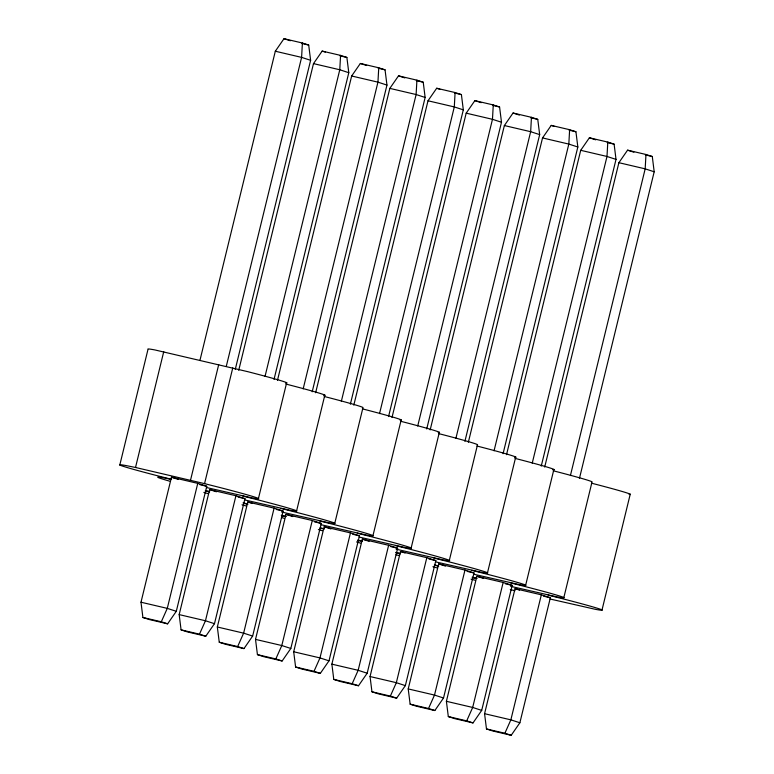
<?xml version="1.0" encoding="UTF-8"?>
<svg xmlns="http://www.w3.org/2000/svg" width="774" height="774" viewBox="0 0 774 774"><rect width="100%" height="100%" fill="white"/><g stroke="black" fill="none" stroke-linecap="round" stroke-linejoin="round"><path stroke-width="1.16" d="M199.973 360.278L275.312 51.229L283.99 38.7L302.392 43.005L301.599 57.382L226.26 366.431M238.721 370.33L313.489 63.613L322.168 51.084L340.57 55.389L339.776 69.766L265.008 376.483M277.46 380.373L351.657 75.997L360.345 63.468L378.747 67.783L377.944 82.15L303.176 388.867M315.637 392.757L389.835 88.381L398.513 75.852L416.915 80.167L416.122 94.534L341.353 401.251M353.815 405.141L428.012 100.775L436.691 88.246L455.093 92.551L454.299 106.928L379.531 413.635M391.992 417.525L466.19 113.159L474.868 100.63L493.27 104.935L492.477 119.312L417.708 426.019M430.17 429.909L504.367 125.543L513.046 113.014L531.448 117.319L530.654 131.696L455.886 438.403M468.338 442.293L542.535 137.927L551.223 125.398L569.625 129.703L568.822 144.08L494.054 450.797M506.515 454.686L580.713 150.311L589.391 137.782L607.793 142.087L607 156.464L532.231 463.181M544.693 467.07L618.89 162.695L627.569 150.166L645.971 154.481L645.177 168.848L570.409 475.565M119.806 464.99L148.028 349.238A71.508 1.867 13.7 0 1 154.926 349.945L247.864 371.694A71.508 1.867 13.7 0 1 285.529 382.975M171.364 479.27L158.593 476.039A71.508 1.867 13.7 0 1 126.704 465.696L135.518 467.477L163.73 351.715M140.994 602.22L171.47 477.21L197.757 483.363L206.774 486.285L176.298 611.305L167.619 623.834L149.218 619.519L142.9 617.478L140.994 602.22L167.281 608.374L176.298 611.305M190.491 480.344L218.713 364.593M197.757 483.363L167.281 608.374L161.302 621.783L142.9 617.478M135.518 467.477L204.549 483.634L232.771 367.882M235.277 369.362L310.616 60.304L308.7 45.056L302.392 43.005M179.171 614.604L209.638 489.594L235.935 495.747L244.952 498.669L214.475 623.689L205.787 636.218L187.385 631.913L181.077 629.862L179.171 614.604L205.458 620.758L214.475 623.689M235.935 495.747L205.458 620.758L199.479 634.167L181.077 629.862M274.025 379.405L348.793 72.698L346.878 57.44L340.57 55.389M217.339 626.998L247.815 501.978L274.102 508.131L283.12 511.053L252.643 636.073L243.965 648.602L225.563 644.297L219.255 642.246L217.339 626.998L243.626 633.151L252.643 636.073M258.439 498.495L286.651 382.743M274.102 508.131L243.626 633.151L237.657 646.551L219.255 642.246M312.193 391.789L386.961 85.082L385.055 69.824L378.747 67.783M255.517 639.382L285.993 514.362L312.28 520.515L321.297 523.447L290.821 648.457L282.142 660.986L263.741 656.681L257.432 654.63L255.517 639.382L281.804 645.535L290.821 648.457M296.606 510.888L324.828 395.127M312.28 520.515L281.804 645.535L275.825 658.935L257.432 654.63M350.37 404.173L425.139 97.466L423.233 82.208L416.915 80.167M293.694 651.766L324.171 526.746L350.458 532.899L359.475 535.831L328.998 660.841L320.32 673.37L301.918 669.065L295.6 667.014L293.694 651.766L319.981 657.919L328.998 660.841M334.784 523.272L363.006 407.511A71.508 1.867 13.7 0 0 324.219 396.472M350.458 532.899L319.981 657.919L314.002 671.329L295.6 667.014M388.548 416.557L463.316 109.85L461.41 94.602L455.093 92.551M331.872 664.15L362.348 539.139L388.635 545.293L397.652 548.215L367.176 673.225L358.497 685.754L340.096 681.449L333.778 679.398L331.872 664.15L358.159 670.303L367.176 673.225M372.962 535.656L401.184 419.905M388.635 545.293L358.159 670.303L352.18 683.713L333.778 679.398M426.726 428.951L501.494 122.234L499.578 106.986L493.27 104.935M370.049 676.534L400.516 551.523L426.813 557.677L435.83 560.599L405.353 685.619L396.665 698.148L378.263 693.833L371.955 691.792L370.049 676.534L396.336 682.687L405.353 685.619M411.139 548.04L439.351 432.289M426.813 557.677L396.336 682.687L390.357 696.097L371.955 691.792M464.903 441.335L539.671 134.618L537.756 119.37L531.448 117.319M408.217 688.918L438.694 563.907L464.981 570.061L473.998 572.983L443.521 698.003L434.843 710.532L416.441 706.217L410.133 704.176L408.217 688.918L434.504 695.071L443.521 698.003M449.317 560.424L477.529 444.673A71.508 1.867 13.7 0 0 438.742 433.624M464.981 570.061L434.504 695.071L428.535 708.481L410.133 704.176M503.071 453.719L577.839 147.002L575.933 131.754L569.625 129.703M446.395 701.302L476.871 576.291L503.158 582.445L512.175 585.367L481.699 710.387L473.02 722.916L454.619 718.611L448.31 716.56L446.395 701.302L472.682 707.455L481.699 710.387M487.485 572.808L515.707 457.057M503.158 582.445L472.682 707.455L466.703 720.865L448.31 716.56M541.249 466.103L616.017 159.396L614.111 144.138L607.793 142.087M484.572 713.696L515.049 588.675L541.336 594.829L550.353 597.76L519.876 722.771L511.198 735.3L492.796 730.995L486.478 728.944L484.572 713.696L510.859 719.849L519.876 722.771M525.662 585.202L553.884 469.441M541.336 594.829L510.859 719.849L504.88 733.249L486.478 728.944M579.426 478.487L654.194 171.78L652.289 156.522L645.971 154.481M563.84 597.586L592.062 481.825A71.508 1.867 13.7 0 0 553.275 470.786M602.017 609.97L630.23 494.218M171.489 479.416L164.881 478.08A71.508 1.867 13.7 0 0 169.651 481.167M206.445 487.523L251.531 497.798A71.508 1.867 13.7 0 0 219.652 487.456L204.549 483.634M205.265 490.909L209.667 491.8M244.623 499.907L289.708 510.182A71.508 1.867 13.7 0 0 257.819 499.84L242.726 496.018M243.433 503.294L247.835 504.184M281.62 512.02L327.886 522.566A71.508 1.867 13.7 0 0 295.997 512.224L280.904 508.402M281.61 515.687L286.012 516.568M320.968 524.685L366.054 534.95A71.508 1.867 13.7 0 0 334.174 524.608L319.072 520.786M319.788 528.071L324.19 528.961M359.146 537.069L404.231 547.334A71.508 1.867 13.7 0 0 372.352 536.992L357.249 533.18M357.965 540.455L362.367 541.345M396.153 549.182L442.409 559.728A71.508 1.867 13.7 0 0 410.53 549.376L395.427 545.564M396.143 552.839L400.545 553.729M435.501 561.837L480.586 572.112A71.508 1.867 13.7 0 0 448.697 561.769L433.604 557.948M434.311 565.223L438.713 566.113M473.669 574.221L518.764 584.496A71.508 1.867 13.7 0 0 486.875 574.153L471.782 570.332M472.488 577.607L476.89 578.497M510.676 586.334L556.932 596.88A71.508 1.867 13.7 0 0 525.053 586.537L509.95 582.716M301.802 43.441L308.7 45.056M339.979 55.825L346.878 57.44M378.157 68.209L385.055 69.824M416.335 80.593L423.233 82.208M454.502 92.986L461.41 94.602M275.312 51.229L301.599 57.382L310.616 60.304M492.68 105.37L499.578 106.986M313.489 63.613L339.776 69.766L348.793 72.698M530.858 117.754L537.756 119.37M351.657 75.997L377.944 82.15L386.961 85.082M569.035 130.138L575.933 131.754M389.835 88.381L416.122 94.534L425.139 97.466M607.213 142.522L614.111 144.138M428.012 100.775L454.299 106.928L463.316 109.85M645.381 154.906L652.289 156.522M466.19 113.159L492.477 119.312L501.494 122.234M504.367 125.543L530.654 131.696L539.671 134.618M542.535 137.927L568.822 144.08L577.839 147.002M580.713 150.311L607 156.464L616.017 159.396M618.89 162.695L645.177 168.848L654.194 171.78M199.915 484.679L206.774 486.285M238.092 497.063L244.952 498.669M276.27 509.456L283.12 511.053M314.438 521.84L321.297 523.447M352.615 534.224L359.475 535.831M390.793 546.608L397.652 548.215M428.97 558.992L435.83 560.599M467.148 571.376L473.998 572.983M505.316 583.76L512.175 585.367M543.493 596.154L550.353 597.76M550.033 598.999L595.109 609.264A71.508 1.867 13.7 0 0 563.23 598.921L548.127 595.1M206.058 490.774L209.541 491.654M243.075 502.868L247.719 504.038M281.252 515.252L285.896 516.432M320.581 527.936L324.074 528.816M357.598 540.02L362.242 541.2M395.775 552.413L400.419 553.584M435.114 565.088L438.597 565.968M472.13 577.181L476.774 578.352M510.298 589.565L514.952 590.746M283.99 38.7L290.308 40.751M322.168 51.084L325.322 52.11M360.345 63.468L366.653 65.519M398.513 75.852L404.831 77.903M436.691 88.246L439.855 89.262M474.868 100.63L481.186 102.671M513.046 113.014L519.354 115.065M551.223 125.398L554.378 126.423M589.391 137.782L595.709 139.833M627.569 150.166L633.887 152.217M171.47 477.21L178.233 479.406M209.638 489.594L216.41 491.79M247.815 501.978L252.324 503.439M285.993 514.362L292.756 516.558M324.171 526.746L330.933 528.942M362.348 539.139L369.111 541.326M400.516 551.523L405.034 552.984M438.694 563.907L445.456 566.104M476.871 576.291L483.634 578.488M515.049 588.675L519.557 590.136M161.302 621.783L167.619 623.834M199.479 634.167L205.787 636.218M237.657 646.551L243.965 648.602M275.825 658.935L282.142 660.986M314.002 671.329L320.32 673.37M352.18 683.713L358.497 685.754M390.357 696.097L396.665 698.148M428.535 708.481L434.843 710.532M466.703 720.865L473.02 722.916M504.88 733.249L511.198 735.3M475.052 580.248A71.508 1.867 13.7 0 1 471.076 579.097M591.442 483.169A71.508 1.867 13.7 0 1 629.107 494.441M436.884 567.864A71.508 1.867 13.7 0 1 432.908 566.713M286.041 384.088A71.508 1.867 13.7 0 1 323.696 395.359M398.707 555.48A71.508 1.867 13.7 0 1 395.978 554.697M515.097 458.392A71.508 1.867 13.7 0 1 552.752 469.673M207.829 493.551A71.508 1.867 13.7 0 1 203.852 492.399M360.529 543.096A71.508 1.867 13.7 0 1 356.553 541.935M476.919 446.008A71.508 1.867 13.7 0 1 514.575 457.289M246.006 505.935A71.508 1.867 13.7 0 1 242.03 504.783M362.396 408.856A71.508 1.867 13.7 0 1 400.052 420.127M322.352 530.712A71.508 1.867 13.7 0 1 318.375 529.551M284.174 518.319A71.508 1.867 13.7 0 1 281.446 517.535M400.564 421.24A71.508 1.867 13.7 0 1 438.229 432.511"/></g></svg>
